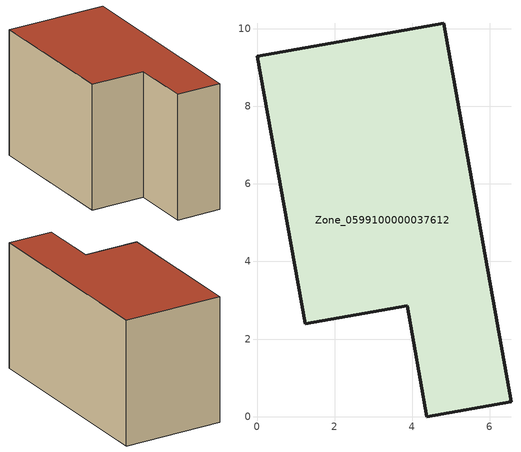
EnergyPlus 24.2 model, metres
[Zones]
Zone_0599100000037612
 floor ground (C_G): 3.88,2.86 1.25,2.4 0,9.3 4.81,10.14 6.55,0.38 4.38,0 z0
 wall outside (C_F): 4.81,10.14 0,9.3 1.25,2.4 3.88,2.86 4.38,0 6.55,0.38 4.81,10.14 z0:6.14
 roof outside (C_R): 4.38,0 6.55,0.38 4.81,10.14 0,9.3 1.25,2.4 3.88,2.86 z6.14
[BUILDING]
Pand.0599100000037612: North Axis=0; Terrain=City; Loads Convergence Tolerance Value=0.04; Temperature Convergence Tolerance Value=0.4; Solar Distribution=FullExterior; Maximum Number of Warmup Days=25; Minimum Number of Warmup Days=1
[Site:Location]
Rotterdam.The.Hague.AP_ZH_NLD Design_Conditions: Latitude=51.96; Longitude=4.45; Time Zone=1; Elevation=-4.5
[SITE:GROUNDTEMPERATURE:BUILDINGSURFACE]
18, 18, 18, 18, 18, 18, 18, 18, 18, 18, 18, 18
[MATERIAL] Thermal Absorptance=0.9; Solar Absorptance=0.7; Visible Absorptance=0.7
Name | Roughness | Thickness | Conductivity | Density | Specific Heat
G.TI.1946 | MediumSmooth | 0.15 | 1 | 540 | 1210
F.TI.1946 | Rough | 0.3 | 0.857143 | 1920 | 840
R.TI.1946 | MediumRough | 0.2 | 0.1 | 1500 | 1000
[CONSTRUCTION]
C_G: G.TI.1946
C_F: F.TI.1946
C_R: R.TI.1946
[ZONE]
Zone_0599100000037612: Type=1; Multiplier=1; Ceiling Height=Autocalculate; Volume=Autocalculate; Floor Area=autocalculate; Part of Total Floor Area=Yes
[ZONEINFILTRATION:DESIGNFLOWRATE]
Infil_Zone_0599100000037612: Zone or ZoneList or Space or SpaceList=Zone_0599100000037612; Schedule=AlwaysOn; Design Flow Rate Calculation Method=Flow/Area; Flow Rate per Floor Area=0.003; Constant Term Coefficient=1; Temperature Term Coefficient=0; Velocity Term Coefficient=0; Velocity Squared Term Coefficient=0
[HVACTEMPLATE:ZONE:IDEALLOADSAIRSYSTEM]
Zone_0599100000037612: Maximum Heating Supply Air Temperature=50; Minimum Cooling Supply Air Temperature=13; Maximum Heating Supply Air Humidity Ratio=0.0156; Minimum Cooling Supply Air Humidity Ratio=0.0077; Heating Limit=NoLimit; Cooling Limit=NoLimit; Dehumidification Control Type=ConstantSensibleHeatRatio; Cooling Sensible Heat Ratio=0.7; Dehumidification Setpoint=60; Humidification Control Type=None; Humidification Setpoint=30; Outdoor Air Method=None; Outdoor Air Flow Rate per Person=0.00944; Outdoor Air Flow Rate per Zone Floor Area=0; Outdoor Air Flow Rate per Zone=0; Demand Controlled Ventilation Type=None; Outdoor Air Economizer Type=NoEconomizer; Heat Recovery Type=None; Sensible Heat Recovery Effectiveness=0.7; Latent Heat Recovery Effectiveness=0.65
[ZONECONTROL:THERMOSTAT]
ThermostatControl_Zone_0599100000037612: Zone or ZoneList=Zone_0599100000037612; Control Type Schedule=DualSetpointControlType; Control 1=Thermostat_Zone_0599100000037612; Temperature Difference Between Cutout And Setpoint=0
[THERMOSTATSETPOINT:DUALSETPOINT]
Thermostat_Zone_0599100000037612: Heating Setpoint Temperature Schedule=HeatingSetpoint_Zone_0599100000037612; Cooling Setpoint Temperature Schedule=CoolingSetpoint_Zone_0599100000037612
[SCHEDULE:COMPACT]
HeatingSetpoint_Zone_0599100000037612: Through: 12/31, For: AllDays, Until: 24:00, 21
CoolingSetpoint_Zone_0599100000037612: Through: 12/31, For: AllDays, Until: 24:00, 24
DualSetpointControlType: Through: 12/31, For: AllDays, Until: 24:00, 4
AlwaysOn: Through: 12/31, For: AllDays, Until: 24:00, 1
